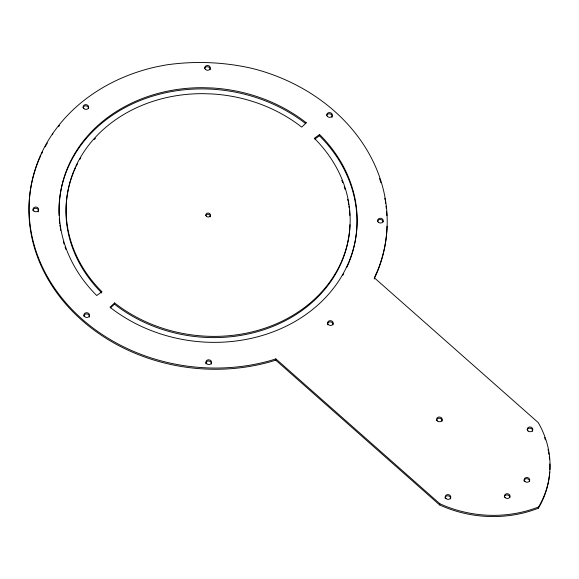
<?xml version="1.0" encoding="UTF-8"?>
<svg xmlns="http://www.w3.org/2000/svg" width="579" height="579" viewBox="0 0 579 579"><rect width="100%" height="100%" fill="white"/><g stroke="black" fill="none" stroke-linecap="round" stroke-linejoin="round"><path stroke-width="0.87" d="M52.602 134.726L52.761 133.503M110.502 307.854L114.447 304.149L114.606 302.933A142.347 120.982 7.4 0 0 308.925 304.055A142.347 120.982 7.4 0 0 314.354 138.294L319.579 134.523A149.353 126.939 7.4 0 1 313.883 308.441A149.353 126.939 7.4 0 1 110.003 307.254L114.606 302.933M275.713 360.116L275.865 358.893L271.16 360.384A179.483 152.545 7.4 0 1 38.634 258.256A179.483 152.545 7.4 0 1 155.794 66.947L165.63 65.014A201.195 170.993 7.4 0 1 249.448 67.794L255.701 69.314A179.483 152.545 7.4 0 1 377.465 270.827L374.324 277.782L538.238 422.598A110.85 94.211 7.4 0 1 538.579 506.951L538.427 508.174A110.85 94.211 7.4 0 1 439.642 504.946L275.713 360.116L271.001 361.607A179.483 152.545 7.4 0 1 83.521 321.721A179.483 152.545 7.4 0 1 38.344 161.252M346.922 267.201A149.353 126.939 7.4 0 0 319.42 135.739L319.579 134.523M439.642 504.946L439.801 503.73L275.865 358.893M374.164 279.006L377.305 272.05A179.483 152.545 7.4 0 0 387.018 226.157M314.846 139.047L319.42 135.739M343.694 273.635A149.353 126.939 7.4 0 1 342.826 275.213M65.861 249.397A149.353 126.939 7.4 0 1 65.043 247.074M64.037 243.962A149.353 126.939 7.4 0 1 63.335 241.609M60.737 230.464A149.353 126.939 7.4 0 1 60.433 228.691M60.158 226.925A149.353 126.939 7.4 0 1 59.912 225.151M59.695 223.378A149.353 126.939 7.4 0 1 59.275 218.934M59.072 215.381A149.353 126.939 7.4 0 1 143.65 99.19A149.353 126.939 7.4 0 1 305.437 123.457M349.962 224.681A142.347 120.982 7.4 0 1 264.856 329.386A142.347 120.982 7.4 0 1 114.447 304.149M101.788 292.967A142.347 120.982 7.4 0 1 69.075 186.083M69.285 185.266A142.347 120.982 7.4 0 1 71.47 177.956M71.745 177.152A142.347 120.982 7.4 0 1 73.873 171.587M74.199 170.798A142.347 120.982 7.4 0 1 75.581 167.678M76.312 166.13A142.347 120.982 7.4 0 1 77.456 163.821M79.909 159.283A142.347 120.982 7.4 0 1 80.785 157.792M94.268 139.553A142.347 120.982 7.4 0 1 95.47 138.251M341.784 180.33A142.347 120.982 7.4 0 1 342.754 182.769M344.237 186.858A142.347 120.982 7.4 0 1 345.048 189.326M347.682 199.328A142.347 120.982 7.4 0 1 348.022 201.007M348.341 202.686A142.347 120.982 7.4 0 1 348.63 204.373M348.898 206.059A142.347 120.982 7.4 0 1 349.13 207.752M349.427 210.286A142.347 120.982 7.4 0 1 349.846 215.374M332.1 116.878A2.801 2.381 7.4 0 1 331.825 117.45M326.701 115.467A2.801 2.381 7.4 0 1 329.755 113.824A2.801 2.381 7.4 0 1 332.194 116.263M377.501 221.771A2.801 2.381 7.4 0 1 380.287 219.477A2.801 2.381 7.4 0 1 383.088 221.96M327.562 324.79A2.801 2.381 7.4 0 1 330.247 321.873A2.801 2.381 7.4 0 1 332.961 324.964M204.684 68.402A2.801 2.381 7.4 0 1 208.1 66.824A2.801 2.381 7.4 0 1 210.09 69.806M205.9 363.909A2.801 2.381 7.4 0 1 208.585 360.992A2.801 2.381 7.4 0 1 211.299 364.09M83.789 316.221A2.801 2.381 7.4 0 1 86.937 313.956A2.801 2.381 7.4 0 1 89.282 317.017M32.894 210.532A2.801 2.381 7.4 0 1 36.405 208.339A2.801 2.381 7.4 0 1 38.113 211.892M83.029 107.52A2.801 2.381 7.4 0 1 86.083 105.87A2.801 2.381 7.4 0 1 88.522 108.316M205.74 215.656A2.33 1.983 7.4 0 1 208.585 214.339A2.33 1.983 7.4 0 1 210.242 216.828M38.677 160.434A179.483 152.545 7.4 0 1 40.776 155.585M41.514 153.985A179.483 152.545 7.4 0 1 42.672 151.597M45.126 146.885A179.483 152.545 7.4 0 1 47.319 143.013M58.493 126.75A179.483 152.545 7.4 0 1 59.536 125.455M379.534 178.484A179.483 152.545 7.4 0 1 380.931 182.732M384.789 198.235A179.483 152.545 7.4 0 1 385.1 199.972M385.39 201.716A179.483 152.545 7.4 0 1 385.657 203.453M386.012 206.073A179.483 152.545 7.4 0 1 386.323 208.686M386.577 211.306A179.483 152.545 7.4 0 1 386.881 215.678M538.579 506.951A110.85 94.211 7.4 0 1 439.801 503.73M549.717 472.037A110.85 94.211 7.4 0 1 538.427 508.174M544.549 437.514A110.85 94.211 7.4 0 1 545.389 439.866M548.038 449.405A110.85 94.211 7.4 0 1 548.364 451.012M548.66 452.619A110.85 94.211 7.4 0 1 548.928 454.233M549.268 456.657A110.85 94.211 7.4 0 1 549.536 459.082M549.847 463.945A110.85 94.211 7.4 0 1 549.84 469.612M436.501 420.506A2.801 2.381 7.4 0 1 439.649 418.241A2.801 2.381 7.4 0 1 442.001 421.302M445.056 498.099A2.801 2.381 7.4 0 1 448.204 495.834A2.801 2.381 7.4 0 1 450.549 498.895M527.172 429.871A2.801 2.381 7.4 0 1 530.588 428.301A2.801 2.381 7.4 0 1 532.579 431.283M504.309 497.216A2.801 2.381 7.4 0 1 507.095 494.922A2.801 2.381 7.4 0 1 509.896 497.404M523.995 480.99A2.801 2.381 7.4 0 1 526.781 478.695A2.801 2.381 7.4 0 1 529.582 481.178M306.298 122.791L301.695 127.112A142.347 120.982 7.4 0 0 212.117 93.95L203.193 93.66A142.347 120.982 7.4 0 0 77.615 162.605A142.347 120.982 7.4 0 0 101.947 291.751L96.722 295.522A149.353 126.939 7.4 0 1 71.188 160.021A149.353 126.939 7.4 0 1 202.947 87.69L212.312 87.994A149.353 126.939 7.4 0 1 306.298 122.791M327.591 116.582A2.801 2.381 7.4 0 0 332.259 115.662A2.801 2.381 7.4 0 0 328.829 112.63A2.801 2.381 7.4 0 0 327.591 116.582M378.485 222.271A2.801 2.381 7.4 0 0 383.153 221.352A2.801 2.381 7.4 0 0 379.723 218.319A2.801 2.381 7.4 0 0 378.485 222.271M205.581 69.509A2.801 2.381 7.4 0 0 210.249 68.59A2.801 2.381 7.4 0 0 206.812 65.557A2.801 2.381 7.4 0 0 205.581 69.509M206.79 363.786A2.801 2.381 7.4 0 0 211.458 362.867A2.801 2.381 7.4 0 0 208.02 359.834A2.801 2.381 7.4 0 0 206.79 363.786M84.773 316.713A2.801 2.381 7.4 0 0 89.441 315.794A2.801 2.381 7.4 0 0 86.01 312.761A2.801 2.381 7.4 0 0 84.773 316.713M33.879 211.024A2.801 2.381 7.4 0 0 38.547 210.105A2.801 2.381 7.4 0 0 35.116 207.072A2.801 2.381 7.4 0 0 33.879 211.024M83.919 108.628A2.801 2.381 7.4 0 0 88.587 107.708A2.801 2.381 7.4 0 0 85.156 104.676A2.801 2.381 7.4 0 0 83.919 108.628M328.445 324.667A2.801 2.381 7.4 0 0 333.12 323.748A2.801 2.381 7.4 0 0 329.683 320.715A2.801 2.381 7.4 0 0 328.445 324.667M206.508 216.372A2.33 1.983 7.4 0 0 210.401 215.612A2.33 1.983 7.4 0 0 207.543 213.079A2.33 1.983 7.4 0 0 206.508 216.372M437.485 420.998A2.801 2.381 7.4 0 0 442.153 420.079A2.801 2.381 7.4 0 0 438.723 417.046A2.801 2.381 7.4 0 0 437.485 420.998M528.062 430.986A2.801 2.381 7.4 0 0 532.731 430.067A2.801 2.381 7.4 0 0 529.3 427.034A2.801 2.381 7.4 0 0 528.062 430.986M446.033 498.591A2.801 2.381 7.4 0 0 450.708 497.672A2.801 2.381 7.4 0 0 447.27 494.64A2.801 2.381 7.4 0 0 446.033 498.591M505.293 497.716A2.801 2.381 7.4 0 0 509.961 496.796A2.801 2.381 7.4 0 0 506.531 493.764A2.801 2.381 7.4 0 0 505.293 497.716M524.979 481.489A2.801 2.381 7.4 0 0 529.647 480.57A2.801 2.381 7.4 0 0 526.217 477.537A2.801 2.381 7.4 0 0 524.979 481.489"/></g></svg>
